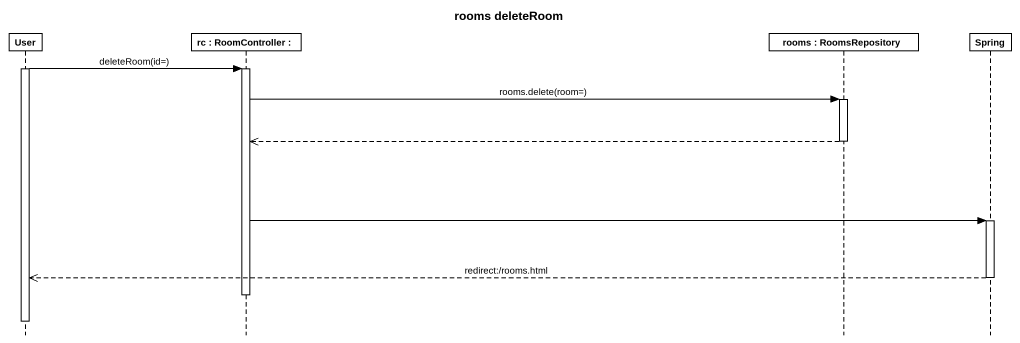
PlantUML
@startuml
title rooms deleteRoom
hide footbox
participant User
participant "rc : RoomController :" as rc
participant "rooms : RoomsRepository" as rooms
participant Spring

activate User
User -> rc : deleteRoom(id=)
activate rc
rc -> rooms : rooms.delete(room=)
activate rooms
rooms -->> rc
deactivate rooms
rc -> Spring
activate Spring
Spring -->> User : redirect:/rooms.html
deactivate Spring
deactivate rc
deactivate User
@enduml
